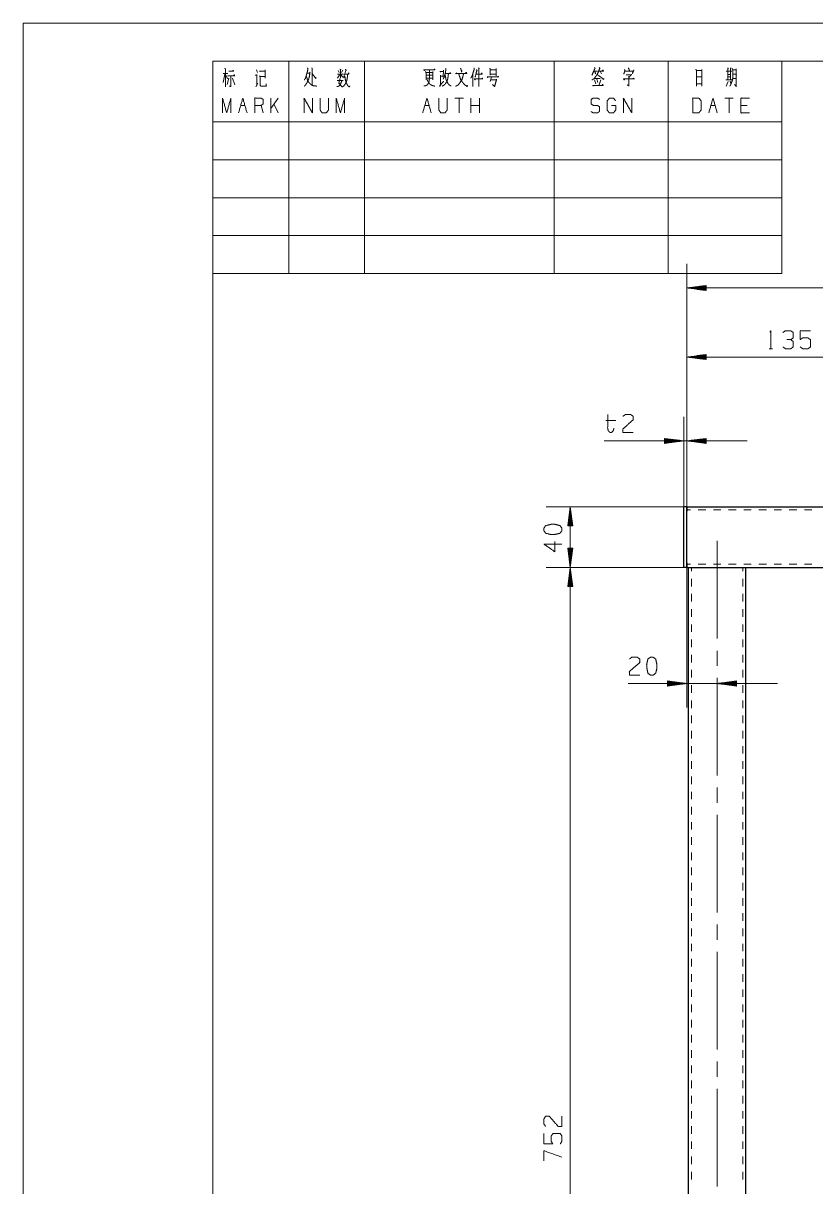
# Model space of a CAD drawing. Header units: millimetres. Extents: x 0 to 420, y 0 to 297.
# Drawn here: x 0 to 104.5, y 143.6 to 297 of the extents above; entities that cross this region are included whole.
import ezdxf

# ---------------------------------------------------------------- set-up
doc = ezdxf.new("R2010")
doc.units = ezdxf.units.MM
doc.layers.add('101', color=7, linetype='Continuous', true_color=0xffffff)

msp = doc.modelspace()

# ---------------------------------------------------------------- linework, layer by layer
at = {"layer": '101', "color": 133, "linetype": 'Continuous', "lineweight": 18}
for p, q in [((0, 297), (0, 0)), ((420, 297), (0, 297)), ((25, 292), (25, 264)), ((415, 292), (25, 292)), ((25, 292), (25, 5)), ((25, 292), (100, 292)), ((25, 292), (100, 292)), ((25, 292), (100, 292)), ((35, 292), (35, 264)), ((45, 292), (45, 264)), ((70, 292), (70, 264)), ((85, 292), (85, 264)), ((100, 292), (100, 264)), ((25, 284), (100, 284)), ((25, 279), (100, 279)), ((25, 274), (100, 274)), ((25, 269), (100, 269)), ((25, 264), (100, 264))]:
    msp.add_line(p, q, dxfattribs=at)
at = {"layer": '101', "color": 72, "linetype": 'Continuous', "lineweight": 18}
for p, q in [((26.57, 290.3), (26.35, 289.18)), ((26.36, 290.36), (26.98, 290.36)), ((26.69, 290.14), (26.91, 289.66)), ((30.74, 290.88), (30.87, 290.49)), ((31.13, 290.07), (31.22, 289.97)), ((37.42, 290.41), (37.77, 290.41)), ((41.69, 290.2), (41.43, 289.78)), ((41.53, 290.78), (41.66, 290.49)), ((41.88, 290.18), (42.11, 289.91)), ((42.14, 290.82), (41.95, 290.49)), ((53.11, 290.49), (53.99, 290.49)), ((53.11, 290.14), (53.98, 290.14)), ((54.01, 290.63), (54.01, 289.56)), ((55, 290.16), (55, 288.89)), ((55.02, 290.01), (55.35, 290.01)), ((55.4, 290.82), (55.37, 289.89)), ((59.27, 290.28), (59.27, 288.65)), ((61.56, 290.86), (62.32, 290.86)), ((61.56, 290.28), (62.32, 290.28)), ((62.33, 291.05), (62.33, 290.09)), ((76.04, 290.67), (76.21, 290.34)), ((93.22, 291.13), (93.33, 290.98)), ((27.11, 289.78), (26.88, 288.91)), ((27.56, 289.76), (27.87, 288.87)), ((30.65, 288.62), (30.93, 289.08)), ((41.4, 289.47), (42.16, 289.47)), ((53.1, 289.76), (53.98, 289.76)), ((61.73, 289.91), (61.56, 289.33)), ((61.6, 289.56), (62.33, 289.56)), ((75.31, 289.52), (75.48, 289.02)), ((75.35, 289.72), (76.07, 289.72)), ((75.6, 289.62), (75.76, 289.2)), ((76.13, 289.56), (75.92, 288.89)), ((92.92, 289.33), (92.65, 288.71)), ((92.86, 289.95), (93.25, 289.95)), ((93.18, 289.37), (93.28, 289.04)), ((93.75, 288.94), (94, 288.69)), ((33.59, 287.14), (32.63, 285.78)), ((32.63, 285.18), (32.63, 287.14)), ((58.02, 287.14), (56.9, 287.14)), ((57.46, 287.14), (57.46, 285.18)), ((59.02, 285.18), (59.02, 287.14)), ((60.14, 285.18), (60.14, 287.14)), ((93.6, 287.14), (92.49, 287.14)), ((93.05, 287.14), (93.05, 285.18)), ((28.66, 286.17), (29.22, 286.17)), ((31.62, 285.18), (31.34, 286.17)), ((33.59, 285.18), (33.04, 286.36)), ((52.94, 286.17), (53.49, 286.17)), ((60.14, 286.17), (59.02, 286.17)), ((90.65, 286.17), (91.2, 286.17)), ((95.45, 286.17), (94.61, 286.17)), ((98.35, 254.08), (98.77, 254.08)), ((76.78, 244.6), (78.11, 244.6))]:
    msp.add_line(p, q, dxfattribs=at)
at = {"layer": '101', "color": 22, "linetype": 'Continuous', "lineweight": 18}
for p, q in [((87.47, 233.25), (87.47, 265.26)), ((90.01, 262.42), (87.47, 262.09)), ((90.01, 262.37), (89.59, 262.37)), ((90.01, 262.42), (89.98, 262.42)), ((90.01, 262.42), (89.98, 262.42)), ((90.01, 261.75), (90.01, 262.42)), ((87.47, 262.09), (90.01, 261.75)), ((87.47, 262.09), (195.47, 262.09)), ((90.01, 262.11), (87.66, 262.11)), ((90.01, 262.06), (87.66, 262.06)), ((90.01, 262.16), (88.05, 262.16)), ((90.01, 262.01), (88.05, 262.01)), ((90.01, 262.21), (88.43, 262.21)), ((90.01, 261.96), (88.43, 261.96)), ((90.01, 262.26), (88.82, 262.26)), ((90.01, 261.91), (88.82, 261.91)), ((90.01, 262.32), (89.2, 262.32)), ((90.01, 261.86), (89.2, 261.86)), ((90.01, 261.81), (89.59, 261.81)), ((90.01, 261.76), (89.98, 261.76)), ((90.01, 261.76), (89.98, 261.76)), ((87.47, 233.25), (87.47, 256.17)), ((90.01, 253.33), (87.47, 252.99)), ((90.01, 253.17), (88.82, 253.17)), ((90.01, 253.22), (89.2, 253.22)), ((90.01, 253.27), (89.59, 253.27)), ((90.01, 253.32), (89.98, 253.32)), ((90.01, 253.32), (89.98, 253.32)), ((90.01, 252.66), (90.01, 253.33)), ((87.47, 252.99), (90.01, 252.66)), ((87.47, 252.99), (114.47, 252.99)), ((90.01, 253.02), (87.66, 253.02)), ((90.01, 252.97), (87.66, 252.97)), ((90.01, 253.07), (88.05, 253.07)), ((90.01, 252.92), (88.05, 252.92)), ((90.01, 253.12), (88.43, 253.12)), ((90.01, 252.86), (88.43, 252.86)), ((90.01, 252.81), (88.82, 252.81)), ((90.01, 252.76), (89.2, 252.76)), ((90.01, 252.71), (89.59, 252.71)), ((90.01, 252.66), (89.98, 252.66)), ((90.01, 252.66), (89.98, 252.66)), ((87.07, 233.25), (87.07, 245.1)), ((87.47, 233.25), (87.47, 245.1)), ((95.41, 241.93), (76.6, 241.93)), ((84.53, 242.26), (84.53, 241.59)), ((84.53, 242.26), (84.56, 242.26)), ((87.07, 241.93), (84.53, 242.26)), ((84.53, 242.26), (84.56, 242.26)), ((84.53, 242.21), (84.95, 242.21)), ((84.53, 242.16), (85.33, 242.16)), ((84.53, 242.11), (85.72, 242.11)), ((84.53, 242.06), (86.1, 242.06)), ((84.53, 242.01), (86.49, 242.01)), ((84.53, 241.95), (86.87, 241.95)), ((84.53, 241.59), (87.07, 241.93)), ((84.53, 241.9), (86.87, 241.9)), ((84.53, 241.85), (86.49, 241.85)), ((84.53, 241.8), (86.1, 241.8)), ((84.53, 241.75), (85.72, 241.75)), ((84.53, 241.7), (85.33, 241.7)), ((84.53, 241.65), (84.95, 241.65)), ((84.53, 241.6), (84.56, 241.6)), ((84.53, 241.6), (84.56, 241.6)), ((90.01, 242.26), (87.47, 241.93)), ((87.47, 241.93), (90.01, 241.59)), ((90.01, 241.95), (87.66, 241.95)), ((90.01, 241.9), (87.66, 241.9)), ((90.01, 242.01), (88.05, 242.01)), ((90.01, 241.85), (88.05, 241.85)), ((90.01, 242.06), (88.43, 242.06)), ((90.01, 241.8), (88.43, 241.8)), ((90.01, 242.11), (88.82, 242.11)), ((90.01, 241.75), (88.82, 241.75)), ((90.01, 242.16), (89.2, 242.16)), ((90.01, 241.7), (89.2, 241.7)), ((90.01, 242.21), (89.59, 242.21)), ((90.01, 241.65), (89.59, 241.65)), ((90.01, 242.26), (89.98, 242.26)), ((90.01, 242.26), (89.98, 242.26)), ((90.01, 241.6), (89.98, 241.6)), ((90.01, 241.6), (89.98, 241.6)), ((90.01, 241.59), (90.01, 242.26)), ((87.07, 233.25), (68.93, 233.25)), ((72.1, 233.25), (71.77, 230.71)), ((72.1, 225.25), (72.1, 233.25)), ((72.44, 230.71), (72.1, 233.25)), ((71.93, 230.71), (71.93, 231.9)), ((71.98, 230.71), (71.98, 232.29)), ((72.03, 230.71), (72.03, 232.67)), ((72.08, 230.71), (72.08, 233.06)), ((72.13, 230.71), (72.13, 233.06)), ((72.18, 230.71), (72.18, 232.67)), ((72.23, 230.71), (72.23, 232.29)), ((72.28, 230.71), (72.28, 231.9)), ((71.77, 230.71), (71.77, 230.74)), ((71.77, 230.71), (71.77, 230.74)), ((71.77, 230.71), (72.44, 230.71)), ((71.82, 230.71), (71.82, 231.13)), ((71.87, 230.71), (71.87, 231.52)), ((72.33, 230.71), (72.33, 231.52)), ((72.38, 230.71), (72.38, 231.13)), ((72.43, 230.71), (72.43, 230.74)), ((72.43, 230.71), (72.43, 230.74)), ((71.77, 227.79), (71.77, 227.76)), ((72.44, 227.79), (71.77, 227.79)), ((71.77, 227.79), (72.1, 225.25)), ((71.77, 227.79), (71.77, 227.76)), ((71.82, 227.79), (71.82, 227.37)), ((71.87, 227.79), (71.87, 226.99)), ((71.93, 227.79), (71.93, 226.6)), ((71.98, 227.79), (71.98, 226.22)), ((72.03, 227.79), (72.03, 225.83)), ((72.08, 227.79), (72.08, 225.44)), ((72.1, 225.25), (72.44, 227.79)), ((72.13, 227.79), (72.13, 225.44)), ((72.18, 227.79), (72.18, 225.83)), ((72.23, 227.79), (72.23, 226.22)), ((72.28, 227.79), (72.28, 226.6)), ((72.33, 227.79), (72.33, 226.99)), ((72.38, 227.79), (72.38, 227.37)), ((72.43, 227.79), (72.43, 227.76)), ((72.43, 227.79), (72.43, 227.76)), ((87.07, 225.25), (68.93, 225.25)), ((87.67, 225.25), (68.93, 225.25)), ((72.1, 225.25), (71.77, 222.71)), ((71.98, 222.71), (71.98, 224.29)), ((72.03, 222.71), (72.03, 224.67)), ((72.08, 222.71), (72.08, 225.06)), ((72.1, 74.85), (72.1, 225.25)), ((72.44, 222.71), (72.1, 225.25)), ((72.13, 222.71), (72.13, 225.06)), ((72.18, 222.71), (72.18, 224.67)), ((72.23, 222.71), (72.23, 224.29)), ((87.47, 225.25), (87.47, 206.76)), ((71.77, 222.71), (71.77, 222.74)), ((71.77, 222.71), (71.77, 222.74)), ((71.77, 222.71), (72.44, 222.71)), ((71.82, 222.71), (71.82, 223.13)), ((71.87, 222.71), (71.87, 223.52)), ((71.93, 222.71), (71.93, 223.9)), ((72.28, 222.71), (72.28, 223.9)), ((72.33, 222.71), (72.33, 223.52)), ((72.38, 222.71), (72.38, 223.13)), ((72.43, 222.71), (72.43, 222.74)), ((72.43, 222.71), (72.43, 222.74)), ((84.93, 210.27), (84.93, 209.6)), ((87.47, 209.93), (84.93, 210.27)), ((84.93, 210.26), (84.96, 210.26)), ((84.93, 210.26), (84.96, 210.26)), ((84.93, 210.21), (85.35, 210.21)), ((94.01, 210.27), (91.47, 209.93)), ((94.01, 210.21), (93.59, 210.21)), ((94.01, 210.26), (93.98, 210.26)), ((94.01, 210.26), (93.98, 210.26)), ((94.01, 209.6), (94.01, 210.27)), ((99.41, 209.93), (79.74, 209.93)), ((84.93, 210.16), (85.73, 210.16)), ((84.93, 210.11), (86.12, 210.11)), ((84.93, 210.06), (86.5, 210.06)), ((84.93, 210.01), (86.89, 210.01)), ((84.93, 209.96), (87.27, 209.96)), ((84.93, 209.6), (87.47, 209.93)), ((84.93, 209.91), (87.27, 209.91)), ((84.93, 209.86), (86.89, 209.86)), ((84.93, 209.81), (86.5, 209.81)), ((84.93, 209.76), (86.12, 209.76)), ((84.93, 209.71), (85.73, 209.71)), ((84.93, 209.65), (85.35, 209.65)), ((84.93, 209.6), (84.96, 209.6)), ((84.93, 209.6), (84.96, 209.6)), ((91.47, 209.93), (94.01, 209.6)), ((94.01, 209.96), (91.66, 209.96)), ((94.01, 209.91), (91.66, 209.91)), ((94.01, 210.01), (92.05, 210.01)), ((94.01, 209.86), (92.05, 209.86)), ((94.01, 210.06), (92.43, 210.06)), ((94.01, 209.81), (92.43, 209.81)), ((94.01, 210.11), (92.82, 210.11)), ((94.01, 209.76), (92.82, 209.76)), ((94.01, 210.16), (93.2, 210.16)), ((94.01, 209.71), (93.2, 209.71)), ((94.01, 209.65), (93.59, 209.65)), ((94.01, 209.6), (93.98, 209.6)), ((94.01, 209.6), (93.98, 209.6))]:
    msp.add_line(p, q, dxfattribs=at)
at = {"layer": '101', "color": 72, "linetype": 'Continuous', "lineweight": 25}
for p, q in [((87.47, 233.25), (87.07, 233.25)), ((87.07, 225.85), (87.07, 232.65)), ((87.47, 225.85), (87.47, 232.65)), ((87.47, 225.25), (87.07, 225.25))]:
    msp.add_line(p, q, dxfattribs=at)
at = {"layer": '101', "color": 92, "linetype": 'Continuous', "lineweight": 25}
for p, q in [((87.47, 233.25), (195.47, 233.25)), ((87.47, 225.85), (87.47, 232.65)), ((87.47, 225.25), (89.77, 225.25)), ((87.67, 225.25), (87.67, 74.85)), ((93.17, 225.25), (189.77, 225.25)), ((95.27, 74.85), (95.27, 225.25))]:
    msp.add_line(p, q, dxfattribs=at)
at = {"layer": '101', "color": 53, "linetype": 'Continuous', "lineweight": 18}
for p, q in [((87.47, 232.85), (87.97, 232.85)), ((88.97, 232.85), (89.97, 232.85)), ((90.97, 232.85), (91.97, 232.85)), ((92.97, 232.85), (93.97, 232.85)), ((94.97, 232.85), (95.97, 232.85)), ((96.97, 232.85), (97.97, 232.85)), ((98.97, 232.85), (99.97, 232.85)), ((100.97, 232.85), (101.97, 232.85)), ((102.97, 232.85), (103.97, 232.85)), ((87.47, 225.65), (87.97, 225.65)), ((88.97, 225.65), (89.97, 225.65)), ((90.97, 225.65), (91.97, 225.65)), ((92.97, 225.65), (93.97, 225.65)), ((94.97, 225.65), (95.97, 225.65)), ((96.97, 225.65), (97.97, 225.65)), ((98.97, 225.65), (99.97, 225.65)), ((100.97, 225.65), (101.97, 225.65)), ((102.97, 225.65), (103.97, 225.65)), ((88.07, 225.25), (88.07, 224.75)), ((94.87, 224.75), (94.87, 225.25)), ((88.07, 223.75), (88.07, 222.74)), ((94.87, 222.74), (94.87, 223.75)), ((88.07, 221.74), (88.07, 220.74)), ((94.87, 220.74), (94.87, 221.74)), ((88.07, 219.74), (88.07, 218.73)), ((94.87, 218.73), (94.87, 219.74)), ((88.07, 217.73), (88.07, 216.73)), ((94.87, 216.73), (94.87, 217.73)), ((88.07, 215.73), (88.07, 214.72)), ((94.87, 214.72), (94.87, 215.73)), ((88.07, 213.72), (88.07, 212.72)), ((94.87, 212.72), (94.87, 213.72)), ((88.07, 211.72), (88.07, 210.71)), ((94.87, 210.71), (94.87, 211.72)), ((88.07, 209.71), (88.07, 208.71)), ((94.87, 208.71), (94.87, 209.71)), ((88.07, 207.7), (88.07, 206.7)), ((94.87, 206.7), (94.87, 207.7)), ((88.07, 205.7), (88.07, 204.7)), ((94.87, 204.7), (94.87, 205.7)), ((88.07, 203.69), (88.07, 202.69)), ((94.87, 202.69), (94.87, 203.69)), ((88.07, 201.69), (88.07, 200.69)), ((94.87, 200.69), (94.87, 201.69)), ((88.07, 199.68), (88.07, 198.68)), ((94.87, 198.68), (94.87, 199.68)), ((88.07, 197.68), (88.07, 196.68)), ((94.87, 196.68), (94.87, 197.68)), ((88.07, 195.67), (88.07, 194.67)), ((94.87, 194.67), (94.87, 195.67)), ((88.07, 193.67), (88.07, 192.66)), ((94.87, 192.66), (94.87, 193.67)), ((88.07, 191.66), (88.07, 190.66)), ((94.87, 190.66), (94.87, 191.66)), ((88.07, 189.66), (88.07, 188.65)), ((94.87, 188.65), (94.87, 189.66)), ((88.07, 187.65), (88.07, 186.65)), ((94.87, 186.65), (94.87, 187.65)), ((88.07, 185.65), (88.07, 184.64)), ((94.87, 184.64), (94.87, 185.65)), ((88.07, 183.64), (88.07, 182.64)), ((94.87, 182.64), (94.87, 183.64)), ((88.07, 181.64), (88.07, 180.63)), ((94.87, 180.63), (94.87, 181.64)), ((88.07, 179.63), (88.07, 178.63)), ((94.87, 178.63), (94.87, 179.63)), ((88.07, 177.62), (88.07, 176.62)), ((94.87, 176.62), (94.87, 177.62)), ((88.07, 175.62), (88.07, 174.62)), ((94.87, 174.62), (94.87, 175.62)), ((88.07, 173.61), (88.07, 172.61)), ((94.87, 172.61), (94.87, 173.61)), ((88.07, 171.61), (88.07, 170.61)), ((94.87, 170.61), (94.87, 171.61)), ((88.07, 169.6), (88.07, 168.6)), ((94.87, 168.6), (94.87, 169.6)), ((88.07, 167.6), (88.07, 166.6)), ((94.87, 166.6), (94.87, 167.6)), ((88.07, 165.59), (88.07, 164.59)), ((94.87, 164.59), (94.87, 165.59)), ((88.07, 163.59), (88.07, 162.58)), ((94.87, 162.58), (94.87, 163.59)), ((88.07, 161.58), (88.07, 160.58)), ((94.87, 160.58), (94.87, 161.58)), ((88.07, 159.58), (88.07, 158.57)), ((94.87, 158.57), (94.87, 159.58)), ((88.07, 157.57), (88.07, 156.57)), ((94.87, 156.57), (94.87, 157.57)), ((88.07, 155.57), (88.07, 154.56)), ((94.87, 154.56), (94.87, 155.57)), ((88.07, 153.56), (88.07, 152.56)), ((94.87, 152.56), (94.87, 153.56)), ((88.07, 151.56), (88.07, 150.55)), ((94.87, 150.55), (94.87, 151.56)), ((88.07, 149.55), (88.07, 148.55)), ((94.87, 148.55), (94.87, 149.55)), ((88.07, 147.54), (88.07, 146.54)), ((94.87, 146.54), (94.87, 147.54)), ((88.07, 145.54), (88.07, 144.54)), ((94.87, 144.54), (94.87, 145.54))]:
    msp.add_line(p, q, dxfattribs=at)
at = {"layer": '101', "color": 151, "linetype": 'Continuous', "lineweight": 18}
for p, q in [((91.47, 212.26), (91.47, 214.26)), ((91.47, 197.79), (91.47, 210.67)), ((91.47, 194.2), (91.47, 196.2)), ((91.47, 179.73), (91.47, 192.61)), ((91.47, 176.14), (91.47, 178.14)), ((91.47, 161.67), (91.47, 174.55)), ((91.47, 158.08), (91.47, 160.08)), ((91.47, 143.61), (91.47, 156.49))]:
    msp.add_line(p, q, dxfattribs=at)
at = {"layer": '101', "color": 72, "linetype": 'Continuous', "lineweight": 18}
for points, knots in [([(26.57, 291.07), (26.67, 290.94), (26.67, 288.6)], [0, 0, 0.064393, 1, 1]), ([(26.92, 290.07), (27.87, 290.07), (27.81, 290.24), (27.74, 290.09)], [0, 0, 0.737857, 0.874089, 1, 1]), ([(27.1, 290.69), (27.73, 290.69), (27.68, 290.82), (27.64, 290.74)], [0, 0, 0.736257, 0.890366, 1, 1]), ([(27.36, 290.07), (27.36, 288.65), (27.2, 288.73)], [0, 0, 0.887515, 1, 1]), ([(30.55, 290.14), (30.8, 290.14), (30.8, 290.26), (30.8, 288.81)], [0, 0, 0.136549, 0.204721, 1, 1]), ([(31.28, 290.69), (31.21, 290.63), (31.15, 290.69), (31.88, 290.69), (31.88, 290.88), (31.88, 289.78), (31.88, 289.97), (31.22, 289.97), (31.22, 288.83), (31.24, 288.75), (31.35, 288.71), (32.04, 288.71), (32.04, 289.02)], [0, 0, 0.017819, 0.033666, 0.169515, 0.204099, 0.407776, 0.442364, 0.564628, 0.775991, 0.791603, 0.814658, 0.942357, 1, 1]), ([(37.8, 290.55), (37.71, 289.95), (37.65, 289.76), (37.62, 289.62), (37.53, 289.47), (37.46, 289.31), (37.42, 289.18), (37.31, 289.02), (37.23, 288.89), (37.04, 288.71)], [0, 0, 0.296659, 0.392137, 0.46442, 0.547267, 0.635799, 0.700206, 0.795426, 0.869797, 1, 1]), ([(37.46, 291.13), (37.53, 290.94), (37.46, 290.67), (37.43, 290.53), (37.37, 290.34), (37.31, 290.14), (37.26, 289.95), (37.21, 289.78), (37.14, 289.66), (37.05, 289.52)], [0, 0, 0.116545, 0.278927, 0.365002, 0.478708, 0.603961, 0.717668, 0.817418, 0.901357, 1, 1]), ([(37.31, 290.01), (37.37, 289.87), (37.42, 289.7), (37.45, 289.56), (37.59, 289.27), (37.67, 289.18), (37.87, 288.98), (37.99, 288.87), (38.13, 288.79), (38.34, 288.73), (38.53, 288.73), (38.68, 288.71)], [0, 0, 0.075191, 0.157626, 0.228751, 0.384956, 0.438117, 0.578248, 0.65344, 0.734339, 0.837348, 0.928887, 1, 1]), ([(38.05, 291.11), (38.1, 290.96), (38.1, 288.87)], [0, 0, 0.06955, 1, 1]), ([(38.08, 290.38), (38.56, 289.72), (38.56, 289.91)], [0, 0, 0.814818, 1, 1]), ([(41.73, 290.94), (41.86, 290.88), (41.81, 290.92), (41.81, 289.76), (41.81, 290.3), (41.4, 290.3), (42.22, 290.3)], [0, 0, 0.046318, 0.069123, 0.437816, 0.608997, 0.739331, 1, 1]), ([(42.73, 290.2), (42.73, 289.95), (42.7, 289.68), (42.63, 289.39), (42.51, 289.1), (42.38, 288.89), (42.23, 288.71), (42.03, 288.58)], [0, 0, 0.134106, 0.280228, 0.441583, 0.610314, 0.742762, 0.870657, 1, 1]), ([(42.46, 290.96), (42.6, 290.82), (42.55, 290.86), (42.22, 289.8)], [0, 0, 0.143537, 0.187773, 1, 1]), ([(42.38, 290.01), (42.42, 289.8), (42.46, 289.56), (42.55, 289.27), (42.67, 288.98), (42.8, 288.75), (42.99, 288.6), (43.04, 288.75)], [0, 0, 0.122124, 0.267694, 0.442444, 0.622807, 0.774615, 0.912625, 1, 1]), ([(42.44, 290.28), (42.93, 290.28), (42.9, 290.45), (42.85, 290.34)], [0, 0, 0.634119, 0.848445, 1, 1]), ([(52.91, 290.86), (52.88, 290.76), (52.79, 290.88), (54.27, 290.88), (54.2, 290.98), (54.14, 290.88)], [0, 0, 0.054227, 0.130909, 0.87613, 0.940043, 1, 1]), ([(53.57, 290.88), (53.57, 289.72), (53.52, 289.58), (53.51, 289.41), (53.45, 289.2), (53.38, 289.04), (53.29, 288.91), (53.16, 288.81), (53.03, 288.75), (52.82, 288.73)], [0, 0, 0.455623, 0.515134, 0.580482, 0.665033, 0.736192, 0.79598, 0.861823, 0.919058, 1, 1]), ([(53.01, 290.63), (53.1, 290.49), (53.1, 289.58)], [0, 0, 0.156848, 1, 1]), ([(55.06, 290.65), (54.99, 290.57), (54.93, 290.65), (55.37, 290.65)], [0, 0, 0.169755, 0.325542, 1, 1]), ([(56.04, 290.36), (56.03, 290.16), (56, 289.95), (55.97, 289.72), (55.91, 289.52), (55.84, 289.33), (55.75, 289.18), (55.65, 289.02), (55.54, 288.91), (55.41, 288.81), (55.21, 288.71)], [0, 0, 0.105429, 0.211651, 0.328282, 0.437572, 0.539265, 0.625346, 0.724284, 0.79827, 0.883378, 1, 1]), ([(55.67, 291.05), (55.72, 290.96), (55.63, 290.41), (55.51, 289.99), (55.47, 289.85), (55.35, 289.62)], [0, 0, 0.062603, 0.440485, 0.727862, 0.828992, 1, 1]), ([(55.62, 290.18), (55.65, 289.99), (55.69, 289.8), (55.72, 289.6), (55.81, 289.43), (55.88, 289.29), (55.95, 289.12), (56.06, 288.98), (56.2, 288.83), (56.39, 288.73)], [0, 0, 0.109654, 0.220947, 0.342501, 0.451483, 0.545868, 0.651144, 0.754315, 0.874064, 1, 1]), ([(55.67, 290.38), (56.38, 290.38), (56.29, 290.49), (56.17, 290.36)], [0, 0, 0.696293, 0.830826, 1, 1]), ([(57.14, 290.45), (57.05, 290.34), (57.01, 290.38), (58.48, 290.38), (58.38, 290.55), (58.28, 290.41)], [0, 0, 0.066333, 0.095822, 0.818123, 0.913284, 1, 1]), ([(58.04, 290.41), (57.97, 290.01), (57.83, 289.6), (57.56, 289.16), (57.33, 288.87), (56.99, 288.69)], [0, 0, 0.190069, 0.398701, 0.640199, 0.817216, 1, 1]), ([(57.42, 290.3), (57.49, 290.07), (57.66, 289.58), (57.94, 289.18), (58.25, 288.83), (58.53, 288.71), (58.59, 288.79), (58.48, 288.62)], [0, 0, 0.103286, 0.330833, 0.538837, 0.740597, 0.872112, 0.915905, 1, 1]), ([(57.64, 291.07), (57.81, 290.65), (57.83, 290.76), (57.75, 290.55)], [0, 0, 0.581176, 0.716263, 1, 1]), ([(59.43, 291.13), (59.46, 290.98), (59.26, 290.34), (59.19, 290.09), (59.1, 289.95), (59, 289.76)], [0, 0, 0.101083, 0.561706, 0.738774, 0.854629, 1, 1]), ([(59.74, 290.92), (59.84, 290.69), (59.79, 290.78), (59.58, 289.91)], [0, 0, 0.200658, 0.282145, 1, 1]), ([(59.68, 290.3), (60.5, 290.3), (60.44, 290.45), (60.37, 290.3)], [0, 0, 0.720068, 0.857376, 1, 1]), ([(60.01, 291.13), (60.12, 290.98), (60.06, 291.05), (60.06, 288.65)], [0, 0, 0.069697, 0.101625, 1, 1]), ([(61.28, 289.91), (61.23, 289.85), (61.15, 289.95), (62.68, 289.95), (62.6, 290.01), (62.49, 289.91)], [0, 0, 0.038001, 0.105809, 0.873511, 0.927246, 1, 1]), ([(61.5, 291.07), (61.57, 290.98), (61.57, 290.14)], [0, 0, 0.115189, 1, 1]), ([(75.94, 291.15), (76.05, 291.03), (76.01, 291.05), (75.72, 290.38), (75.58, 290.14), (75.44, 289.95), (75.28, 289.72), (74.96, 289.52)], [0, 0, 0.080396, 0.103261, 0.444362, 0.576789, 0.688375, 0.819716, 1, 1]), ([(75.29, 291.17), (75.39, 291.03), (75.37, 291.07), (74.97, 290.16), (75.2, 290.69), (75.72, 290.69), (75.31, 290.69), (75.45, 290.34)], [0, 0, 0.057042, 0.07334, 0.392466, 0.581127, 0.745774, 0.87749, 1, 1]), ([(75.66, 290.26), (75.85, 290.09), (76.04, 289.97), (76.18, 289.87), (76.39, 289.7), (76.58, 289.68), (76.42, 289.6)], [0, 0, 0.194845, 0.370351, 0.508814, 0.712321, 0.860156, 1, 1]), ([(75.89, 290.69), (76.48, 290.69), (76.4, 290.84), (76.33, 290.74)], [0, 0, 0.669422, 0.855054, 1, 1]), ([(79.24, 290.92), (79.36, 290.69), (79.33, 290.78), (79.15, 290.28)], [0, 0, 0.294025, 0.394866, 1, 1]), ([(79.32, 290.67), (80.43, 290.67), (80.5, 290.84), (80.28, 290.36)], [0, 0, 0.611939, 0.711554, 1, 1]), ([(79.48, 290.2), (80.15, 290.2), (80.21, 290.26), (79.87, 289.89), (79.77, 289.97), (79.84, 289.89), (79.84, 288.73), (79.62, 288.87)], [0, 0, 0.230144, 0.259318, 0.430979, 0.476011, 0.513789, 0.910079, 1, 1]), ([(79.77, 291.11), (79.89, 290.82), (79.93, 290.86), (79.89, 290.76)], [0, 0, 0.644011, 0.768354, 1, 1]), ([(88.67, 290.94), (88.75, 290.78), (88.75, 288.69), (88.75, 289.02), (89.45, 289.02), (89.45, 288.71), (89.45, 290.88), (89.45, 290.76), (88.76, 290.76), (88.76, 289.95), (89.46, 289.95)], [0, 0, 0.022322, 0.280074, 0.320905, 0.407511, 0.44579, 0.713751, 0.729062, 0.813864, 0.913394, 1, 1]), ([(92.86, 291.13), (92.97, 290.98), (92.9, 291.07), (92.9, 289.56), (92.62, 289.56), (93.47, 289.56), (93.25, 289.56), (93.25, 291.07), (93.25, 290.67), (92.64, 290.67), (93.43, 290.67), (93.25, 290.67), (93.25, 290.26), (92.87, 290.26)], [0, 0, 0.025061, 0.039924, 0.243199, 0.280605, 0.39479, 0.42432, 0.627595, 0.680502, 0.763188, 0.869498, 0.893122, 0.948813, 1, 1]), ([(93.49, 291.03), (93.53, 290.88), (93.53, 289.7), (93.47, 289.43), (93.34, 289.12), (93.25, 288.87), (93.14, 288.69)], [0, 0, 0.062372, 0.548434, 0.661879, 0.800828, 0.909362, 1, 1]), ([(93.53, 290.86), (94, 290.86), (94, 290.98), (94, 288.62), (94, 290.28), (93.56, 290.28), (93.97, 290.28), (93.97, 289.7), (93.56, 289.7)], [0, 0, 0.072646, 0.091913, 0.457973, 0.714856, 0.782961, 0.846526, 0.936435, 1, 1]), ([(42.01, 289.41), (41.89, 289.16), (41.82, 288.98), (41.69, 288.79), (41.56, 288.69), (41.34, 288.65)], [0, 0, 0.251055, 0.434029, 0.64262, 0.795766, 1, 1]), ([(41.76, 289.68), (41.59, 289.1), (42.03, 288.62)], [0, 0, 0.483237, 1, 1]), ([(53.22, 289.6), (53.29, 289.43), (53.38, 289.29), (53.48, 289.16), (53.55, 289.04), (53.63, 288.94), (53.76, 288.87), (53.9, 288.79), (54.07, 288.75), (54.26, 288.71)], [0, 0, 0.124249, 0.240531, 0.35103, 0.449957, 0.536949, 0.636896, 0.752292, 0.866372, 1, 1]), ([(55.03, 288.89), (54.94, 288.71), (54.88, 288.73), (55.41, 289.37)], [0, 0, 0.187521, 0.244051, 1, 1]), ([(59.58, 289.66), (59.55, 289.52), (59.48, 289.66), (60.58, 289.66), (60.5, 289.78), (60.47, 289.68)], [0, 0, 0.08907, 0.186879, 0.848313, 0.935185, 1, 1]), ([(62.4, 289.62), (62.13, 288.65), (61.85, 288.94)], [0, 0, 0.71586, 1, 1]), ([(75.23, 288.81), (75.12, 288.71), (75.07, 288.81), (76.46, 288.81), (76.39, 288.94), (76.29, 288.79)], [0, 0, 0.078897, 0.135659, 0.837617, 0.910404, 1, 1]), ([(79.33, 289.68), (79.21, 289.52), (79.13, 289.66), (80.57, 289.66), (80.44, 289.76), (80.37, 289.68)], [0, 0, 0.096613, 0.17732, 0.867547, 0.947356, 1, 1]), ([(26.26, 285.18), (26.26, 287.14), (26.82, 285.18), (27.37, 287.14), (27.37, 285.18)], [0, 0, 0.245192, 0.5, 0.754808, 1, 1]), ([(30.51, 285.18), (30.51, 287.14), (31.34, 287.14), (31.62, 286.96), (31.62, 286.36), (31.34, 286.17), (30.51, 286.17)], [0, 0, 0.400952, 0.571035, 0.639278, 0.761676, 0.829917, 1, 1]), ([(37.01, 285.18), (37.01, 287.14), (38.12, 285.18), (38.12, 287.14)], [0, 0, 0.317574, 0.682426, 1, 1]), ([(39.13, 287.14), (39.13, 285.57), (39.39, 285.18), (39.95, 285.18), (40.24, 285.57), (40.24, 287.14)], [0, 0, 0.337152, 0.438599, 0.557781, 0.662848, 1, 1]), ([(41.25, 285.18), (41.25, 287.14), (41.81, 285.18), (42.36, 287.14), (42.36, 285.18)], [0, 0, 0.245192, 0.5, 0.754808, 1, 1]), ([(54.78, 287.14), (54.78, 285.57), (55.05, 285.18), (55.6, 285.18), (55.89, 285.57), (55.89, 287.14)], [0, 0, 0.337152, 0.438599, 0.557781, 0.662848, 1, 1]), ([(74.85, 285.36), (75.13, 285.18), (75.7, 285.18), (75.98, 285.39), (75.98, 285.97), (75.7, 286.17), (75.15, 286.17), (74.85, 286.36), (74.85, 286.96), (75.15, 287.14), (75.7, 287.14), (75.98, 286.96)], [0, 0, 0.068035, 0.184054, 0.254521, 0.372333, 0.442799, 0.555843, 0.626367, 0.748393, 0.81892, 0.931964, 1, 1]), ([(77.55, 286.17), (78.1, 286.17), (78.1, 285.57), (77.82, 285.18), (77.25, 285.18), (76.97, 285.57), (76.97, 286.75), (77.27, 287.14), (77.81, 287.14), (78.09, 286.75)], [0, 0, 0.103295, 0.214797, 0.304261, 0.410274, 0.499739, 0.718892, 0.809956, 0.910533, 1, 1]), ([(79.11, 285.18), (79.11, 287.14), (80.22, 285.18), (80.22, 287.14)], [0, 0, 0.317574, 0.682426, 1, 1]), ([(88.25, 285.18), (89.07, 285.18), (89.36, 285.57), (89.36, 286.75), (89.07, 287.14), (88.25, 287.14), (88.25, 285.18)], [0, 0, 0.142133, 0.227159, 0.431787, 0.516817, 0.65895, 1, 1]), ([(90.37, 285.18), (90.93, 287.14), (91.48, 285.18)], [0, 0, 0.5, 1, 1]), ([(95.73, 285.18), (94.61, 285.18), (94.61, 287.14), (95.73, 287.14)], [0, 0, 0.265389, 0.734611, 1, 1]), ([(98.42, 256.26), (98.56, 256.46), (98.56, 254.08)], [0, 0, 0.093491, 1, 1]), ([(101.17, 255.28), (101.51, 255.51), (101.51, 256.23), (101.17, 256.46), (100.48, 256.46), (100.15, 256.23)], [0, 0, 0.153874, 0.429851, 0.583726, 0.846126, 1, 1]), ([(102.42, 254.31), (102.76, 254.08), (103.45, 254.08), (103.78, 254.31), (103.78, 255.26), (103.45, 255.51), (102.76, 255.51), (102.42, 255.28), (102.42, 256.46), (103.78, 256.46)], [0, 0, 0.062228, 0.168343, 0.230571, 0.376815, 0.441266, 0.547381, 0.609609, 0.79049, 1, 1]), ([(100.17, 254.31), (100.48, 254.08), (101.17, 254.08), (101.51, 254.31), (101.51, 255.03), (101.17, 255.28), (100.66, 255.28)], [0, 0, 0.12412, 0.343689, 0.472446, 0.703376, 0.836732, 1, 1]), ([(77.86, 243.6), (77.77, 243.25), (77.57, 243.05), (77.33, 243.05), (77.12, 243.25), (77.04, 243.6), (77.04, 245.42)], [0, 0, 0.107403, 0.190396, 0.26402, 0.350761, 0.456999, 1, 1]), ([(79.06, 245.17), (79.37, 245.4), (80.06, 245.4), (80.4, 245.17), (80.4, 244.7), (79.04, 243.5), (79.06, 243.02), (80.4, 243.02)], [0, 0, 0.069692, 0.192977, 0.265273, 0.350224, 0.674739, 0.759753, 1, 1]), ([(71.01, 230.42), (70.76, 230.75), (70.06, 230.93), (69.59, 230.93), (68.86, 230.75), (68.64, 230.42), (68.64, 230.08), (68.86, 229.75), (69.59, 229.57), (70.06, 229.59), (70.76, 229.75), (71.01, 230.08), (71.01, 230.42)], [0, 0, 0.067527, 0.183972, 0.260584, 0.380944, 0.446143, 0.500306, 0.565505, 0.685864, 0.762529, 0.87831, 0.945837, 1, 1]), ([(70.06, 228.65), (70.06, 227.31), (68.64, 228.32), (71.01, 228.32)], [0, 0, 0.245869, 0.565295, 1, 1]), ([(79.92, 213.18), (80.24, 213.4), (80.93, 213.4), (81.26, 213.18), (81.26, 212.7), (79.9, 211.5), (79.92, 211.03), (81.26, 211.03)], [0, 0, 0.069692, 0.192978, 0.265274, 0.350228, 0.674742, 0.759752, 1, 1]), ([(83.03, 211.03), (83.36, 211.28), (83.54, 211.98), (83.54, 212.45), (83.36, 213.18), (83.03, 213.4), (82.69, 213.4), (82.35, 213.18), (82.18, 212.45), (82.2, 211.98), (82.35, 211.28), (82.69, 211.03), (83.03, 211.03)], [0, 0, 0.067524, 0.183971, 0.260585, 0.380944, 0.446142, 0.500306, 0.565504, 0.685863, 0.762529, 0.878311, 0.945835, 1, 1]), ([(68.86, 151.53), (68.64, 151.84), (68.64, 152.53), (68.86, 152.87), (69.34, 152.87), (70.54, 151.51), (71.01, 151.53), (71.01, 152.87)], [0, 0, 0.069693, 0.192977, 0.265274, 0.350227, 0.67474, 0.759752, 1, 1]), ([(70.79, 149.23), (71.01, 149.57), (71.01, 150.26), (70.79, 150.59), (69.84, 150.59), (69.59, 150.26), (69.59, 149.57), (69.81, 149.23), (68.64, 149.23), (68.64, 150.59)], [0, 0, 0.062228, 0.168343, 0.230571, 0.376816, 0.441265, 0.547381, 0.609609, 0.79049, 1, 1]), ([(71.01, 147.47), (68.64, 148.32), (68.64, 146.97)], [0, 0, 0.652469, 1, 1])]:
    msp.add_open_spline(points, degree=1, knots=knots, dxfattribs=at)
for points in [[(28.38, 285.18), (28.94, 287.14), (29.5, 285.18)], [(52.66, 285.18), (53.22, 287.14), (53.77, 285.18)]]:
    msp.add_open_spline(points, degree=1, dxfattribs=at)
at = {"layer": '101', "color": 72, "linetype": 'Continuous', "lineweight": 25}
for points in [[(87.07, 232.65), (87.07, 233.25)], [(87.47, 232.65), (87.47, 233.25)], [(87.07, 225.25), (87.07, 225.85)], [(87.47, 225.25), (87.47, 225.85)]]:
    msp.add_open_spline(points, degree=1, dxfattribs=at)
at = {"layer": '101', "color": 92, "linetype": 'Continuous', "lineweight": 25}
for points in [[(87.47, 233.25), (87.47, 232.65)], [(87.47, 225.85), (87.47, 225.25)], [(89.77, 225.25), (91.47, 225.25)], [(91.47, 225.25), (93.17, 225.25)]]:
    msp.add_open_spline(points, degree=1, dxfattribs=at)
at = {"layer": '101', "color": 151, "linetype": 'Continuous', "lineweight": 18}
msp.add_open_spline([(91.47, 215.85), (91.47, 227.14), (91.47, 228.73)], degree=1, knots=[0, 0, 0.876723, 1, 1], dxfattribs=at)

doc.saveas('drawing.dxf')
